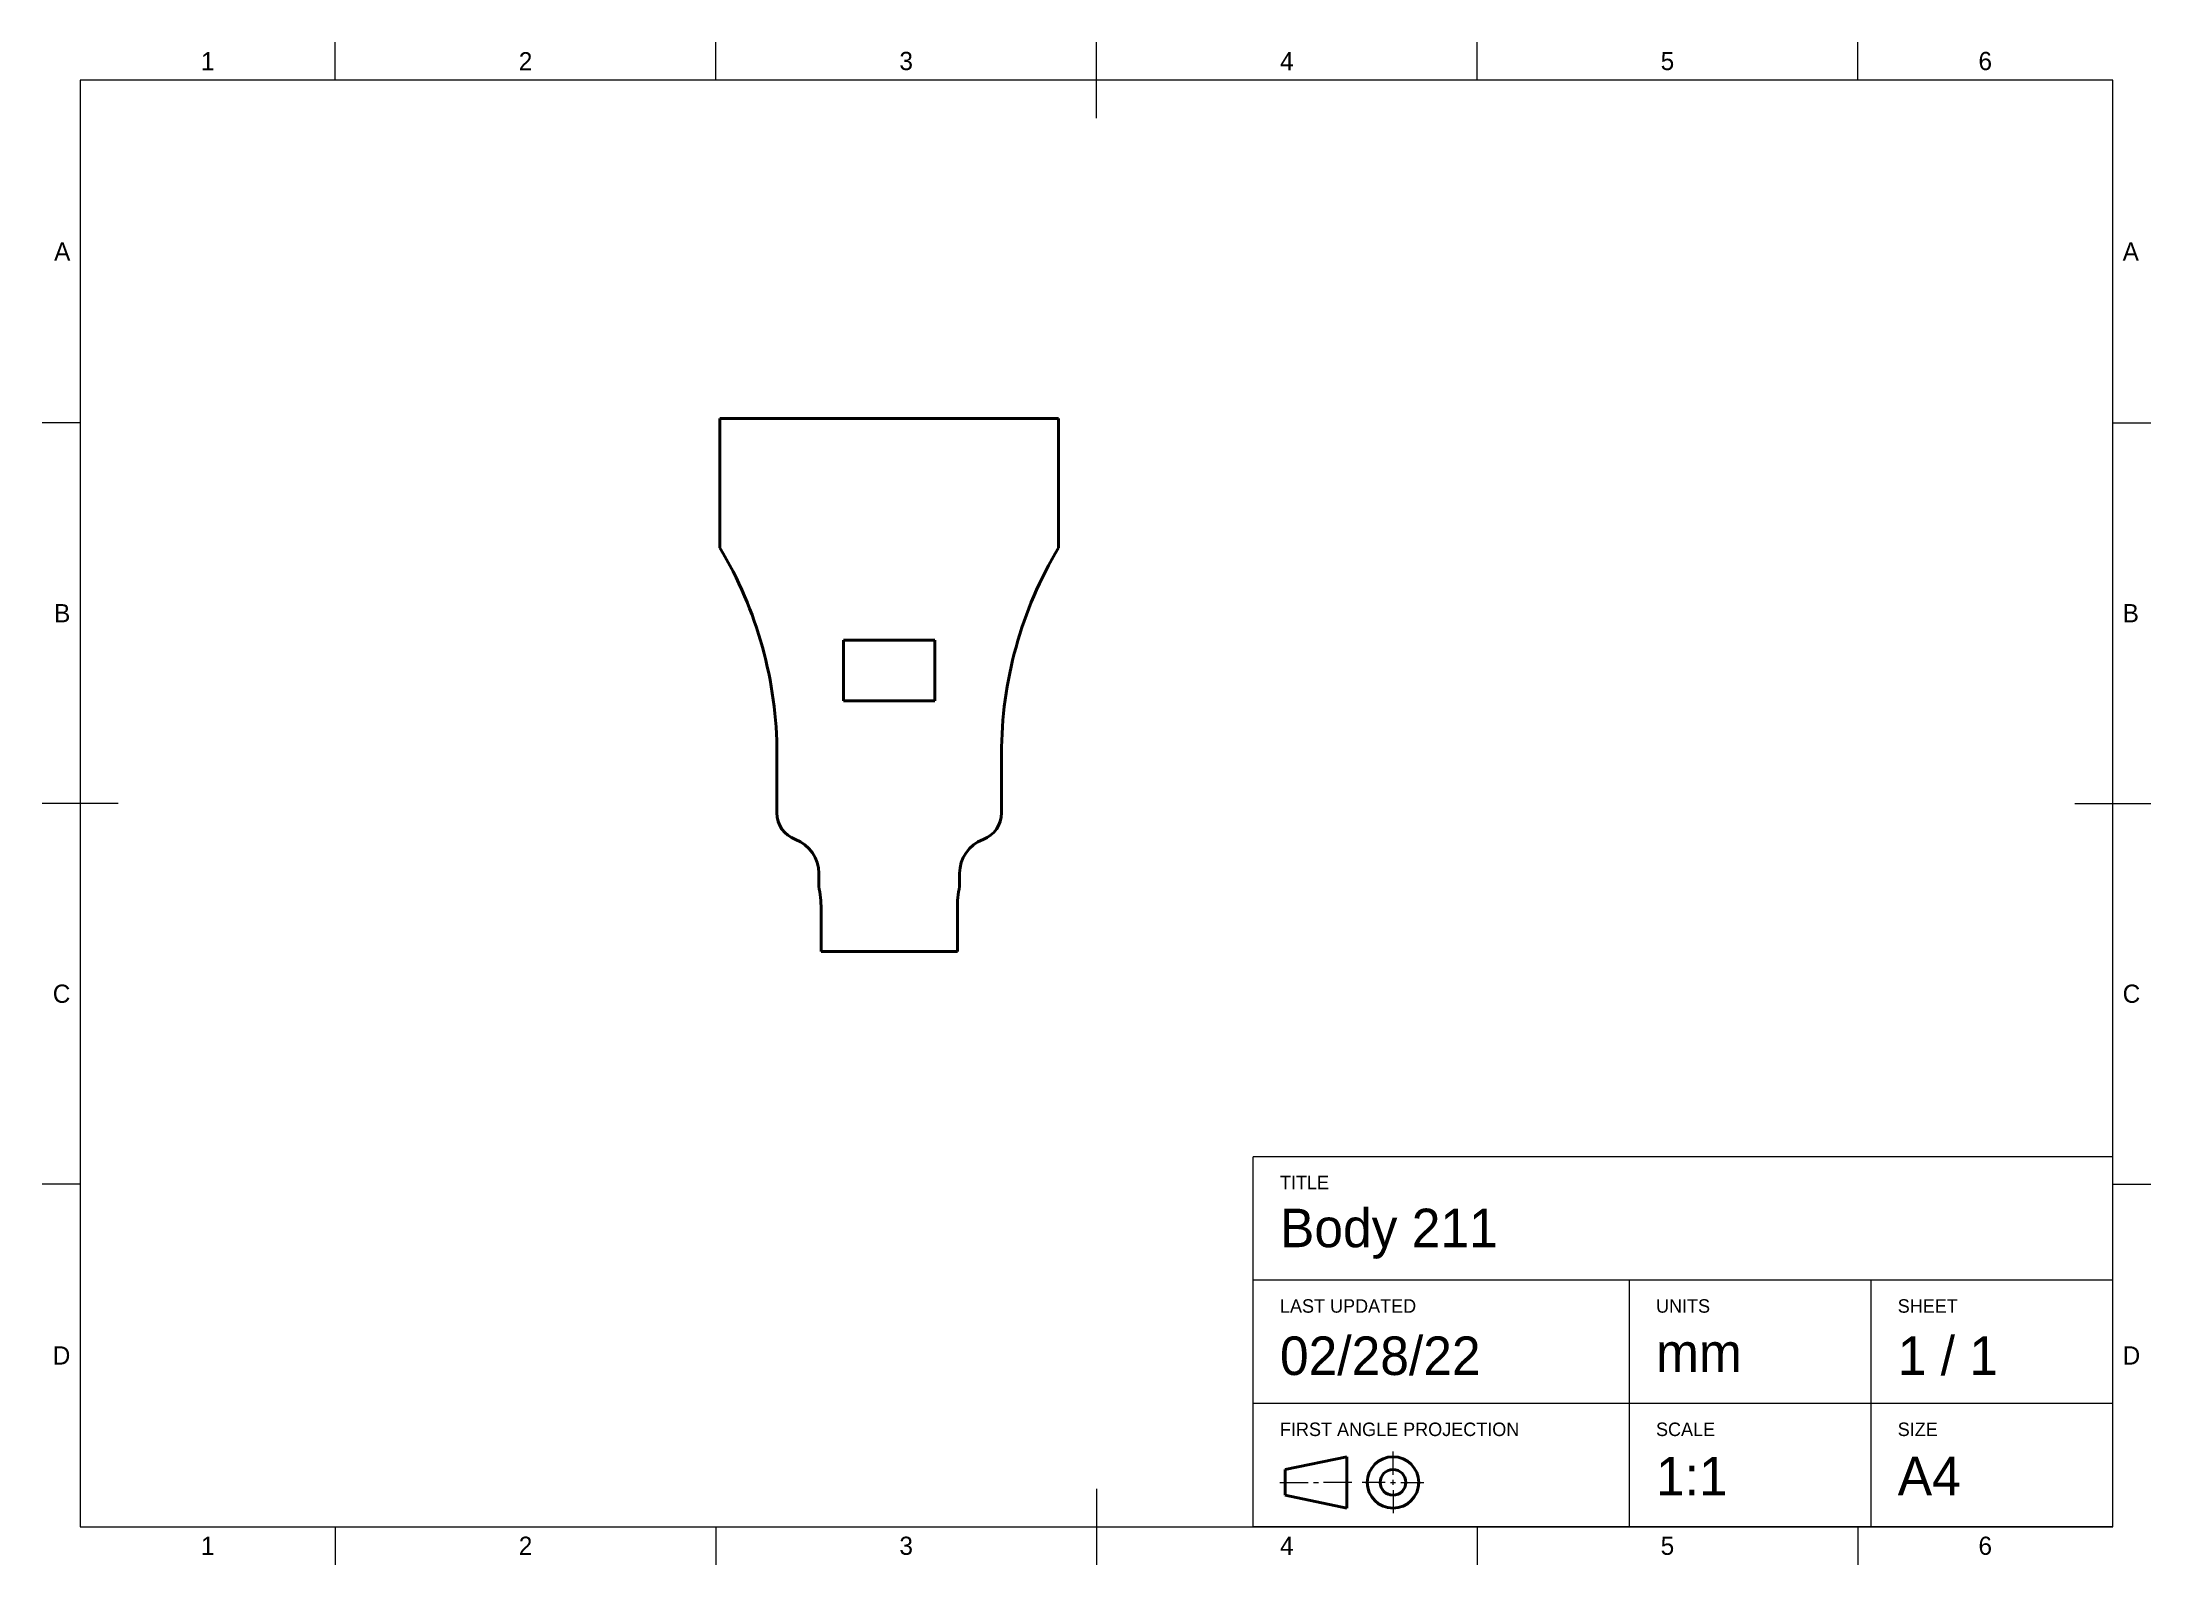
# Model space of a CAD drawing. Header units: millimetres. Extents: x 15 to 292, y 5 to 205.
import ezdxf

# ---------------------------------------------------------------- set-up
doc = ezdxf.new("R2010")
doc.units = ezdxf.units.MM
doc.layers.add('Border', color=7, linetype='Continuous')
doc.layers.add('Geometries', color=7, linetype='Continuous')
doc.styles.add('Shapr0', font='txt', dxfattribs={"height": 2.3925})
doc.styles.add('Shapr1', font='txt', dxfattribs={"height": 2.3925})

# ---------------------------------------------------------------- blocks, each defined once
blk = doc.blocks.new('*U2')
at = {"layer": 'Border', "linetype": 'Continuous', "lineweight": 15}
for p, q in [((287, 58.6), (174.1, 58.6)), ((174.1, 10), (174.1, 58.6)), ((287, 10), (287, 58.6)), ((287, 42.4), (174.1, 42.4)), ((223.5, 10), (223.5, 42.4)), ((255.25, 10), (255.25, 42.4)), ((287, 26.2), (174.1, 26.2)), ((192.450088, 16.837486), (192.450088, 19.875004)), ((177.6, 15.82498), (181.312522, 15.82498)), ((181.987526, 15.82498), (182.66253, 15.82498)), ((187.050056, 15.82498), (183.337534, 15.82498)), ((191.437582, 15.82498), (188.400064, 15.82498)), ((192.112586, 15.82498), (192.78759, 15.82498)), ((192.450088, 15.487478), (192.450088, 16.162482)), ((192.450088, 14.812474), (192.450088, 11.774956)), ((193.462594, 15.82498), (196.500112, 15.82498)), ((287, 10), (174.1, 10))]:
    blk.add_line(p, q, dxfattribs=at)
at = {"layer": 'Border', "linetype": 'Continuous', "lineweight": 40}
for p, q in [((178.275004, 17.51249), (186.375052, 19.2)), ((178.275004, 17.51249), (178.275004, 14.13747)), ((186.375052, 19.2), (186.375052, 12.44996)), ((178.275004, 14.13747), (186.375052, 12.44996))]:
    blk.add_line(p, q, dxfattribs=at)
for radius in [3.37502, 1.68751]:
    blk.add_circle((192.450088, 15.82498), radius, dxfattribs=at)

msp = doc.modelspace()

# ---------------------------------------------------------------- linework, layer by layer
at = {"layer": 'Border', "linetype": 'Continuous', "lineweight": 15}
for p, q in [((53.5, 200), (53.5, 205)), ((103.5, 200), (103.5, 205)), ((153.5, 195), (153.5, 205)), ((203.5, 200), (203.5, 205)), ((253.5, 200), (253.5, 205)), ((287, 200), (20, 200)), ((20, 200), (20, 10)), ((287, 10), (287, 200)), ((20, 155), (15, 155)), ((287, 155), (292, 155)), ((25, 105), (15, 105)), ((282, 105), (292, 105)), ((20, 55), (15, 55)), ((287, 55), (292, 55)), ((153.5, 15), (153.5, 5)), ((20, 10), (287, 10)), ((53.5, 10), (53.5, 5)), ((103.5, 10), (103.5, 5)), ((203.5, 10), (203.5, 5)), ((253.5, 10), (253.5, 5))]:
    msp.add_line(p, q, dxfattribs=at)
at = {"layer": 'Geometries', "linetype": 'Continuous', "lineweight": 40}
for p, q in [((148.52, 155.58), (104.02, 155.58)), ((104.02, 155.58), (104.02, 138.6)), ((148.52, 138.6), (148.52, 155.58)), ((132.27, 126.47), (120.27, 126.47)), ((120.27, 126.47), (120.27, 118.47)), ((132.27, 118.47), (132.27, 126.47)), ((120.27, 118.47), (132.27, 118.47)), ((111.52, 111.49), (111.52, 103.78)), ((141.02, 111.49), (141.02, 103.78)), ((117.02, 95.83), (117.02, 94.12)), ((135.52, 94.12), (135.52, 95.83)), ((117.32, 91.16), (117.32, 85.55)), ((135.22, 85.55), (135.22, 91.16)), ((135.22, 85.55), (117.32, 85.55))]:
    msp.add_line(p, q, dxfattribs=at)
for centre, radius, start, end in [((58.77, 111.49), 52.75, 0, 30.9273), ((193.77, 111.49), 52.75, 149.0727, 180), ((115.27, 103.78), 3.75, 180, 249.3328), ((137.27, 103.78), 3.75, 290.6672, 0), ((112.27, 95.83), 4.75, 0, 69.3328), ((140.27, 95.83), 4.75, 110.6672, 180), ((102.57, 91.16), 14.75, 0, 11.5755), ((149.97, 91.16), 14.75, 168.4245, 180)]:
    msp.add_arc(centre, radius, start, end, dxfattribs=at)

# ---------------------------------------------------------------- block references
msp.add_blockref('*U2', (0, 0))

# ---------------------------------------------------------------- texts
at = {"layer": 'Border', "linetype": 'Continuous', "lineweight": 15, "char_height": 2.39, "width": 2.3925, "style": 'Shapr0'}
for s, insert, attachment_point in [('1', (36.75, 201.3), 8), ('2', (78.5, 201.3), 8), ('3', (128.5, 201.3), 8), ('4', (178.5, 201.3), 8), ('5', (228.5, 201.3), 8), ('6', (270.25, 201.3), 8), ('A', (18.7, 177.5), 6), ('A', (288.3, 177.5), 4), ('B', (18.7, 130), 6), ('B', (288.3, 130), 4), ('C', (18.7, 80), 6), ('C', (288.3, 80), 4), ('D', (18.7, 32.5), 6), ('D', (288.3, 32.5), 4), ('1', (36.75, 8.7), 2), ('2', (78.5, 8.7), 2), ('3', (128.5, 8.7), 2), ('4', (178.5, 8.7), 2), ('5', (228.5, 8.7), 2), ('6', (270.25, 8.7), 2)]:
    msp.add_mtext(s, dxfattribs=dict(at, insert=insert, attachment_point=attachment_point))
at = {"layer": 'Border', "linetype": 'Continuous', "lineweight": 15, "attachment_point": 7, "style": 'Shapr1'}
for s, insert, char_height in [('TITLE', (177.6, 54.33), 1.77), ('Body 211', (177.6, 45.19), 5.063), ('LAST UPDATED', (177.6, 38.09), 1.7705), ('UNITS', (227, 38.09), 1.77), ('SHEET', (258.75, 38.09), 1.77), ('02/28/22', (177.6, 29.86), 5.063), ('mm', (227, 30.34), 5.063), ('1 / 1', (258.75, 29.86), 5.063), ('FIRST ANGLE PROJECTION', (177.6, 21.89), 1.7705), ('SCALE', (227, 21.89), 1.77), ('SIZE', (258.75, 21.89), 1.77), ('1:1', (227, 14.12), 5.063), ('A4', (258.75, 14.14), 5.063)]:
    msp.add_mtext(s, dxfattribs=dict(at, insert=insert, char_height=char_height))

doc.saveas('drawing.dxf')
